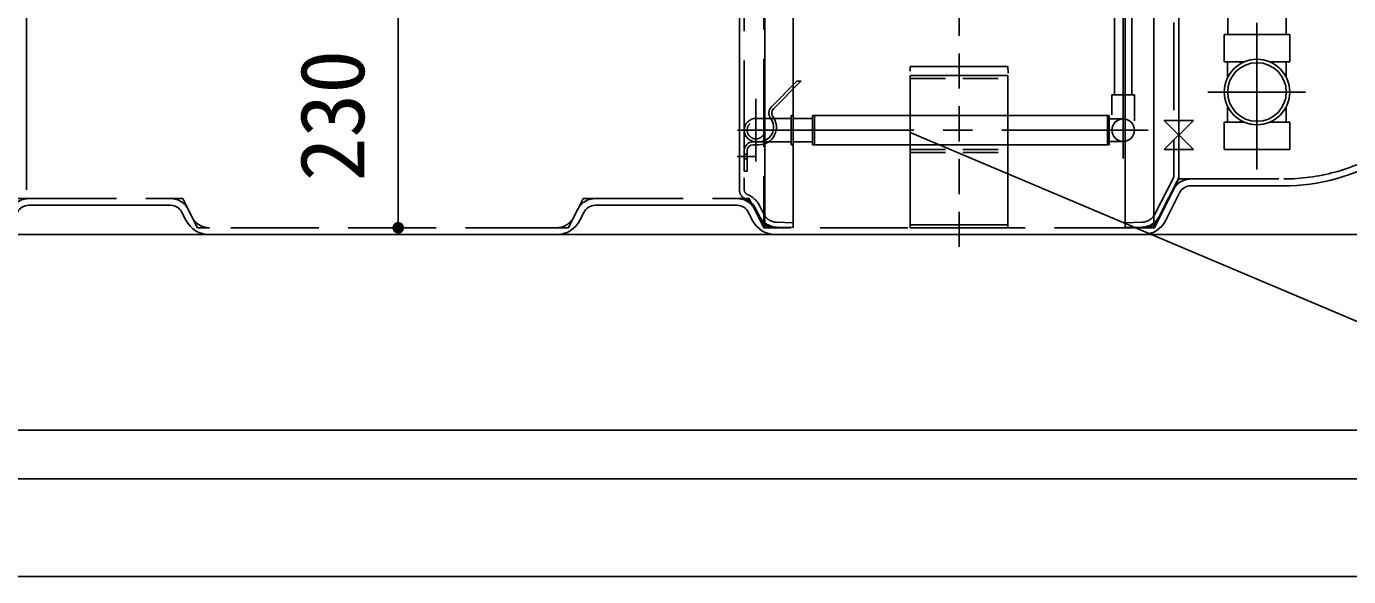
# Model space of a CAD drawing. Units: millimetres, scale not verified. Extents: x -11715 to 8910, y -9164 to 6308.
# Drawn here: x -5074 to -3720, y -4254 to -3690 of the extents above; entities that cross this region are included whole.
import ezdxf
from ezdxf.enums import TextEntityAlignment as Align

# ---------------------------------------------------------------- set-up
doc = ezdxf.new("R2010")
doc.units = ezdxf.units.MM
doc.header["$LTSCALE"] = 30
for name, pattern in [('CHAIN1', [8, 5, -1, 1, -1]), ('CHAIN2', [12, 9, -1, 1, -1]), ('DASHED1', [1.8, 1.2, -0.6]), ('DASHED3', [4, 3, -1]), ('DOUBLE_CHAIN1', [8.8, 5, -1, 0.6, -0.6, 0.6, -1]), ('DOUBLE_CHAIN2', [12.8, 9, -1, 0.6, -0.6, 0.6, -1])]:
    doc.linetypes.add(name, pattern=pattern)
for name, color, linetype, lineweight in [('0-1_機器', 2, 'Continuous', 25), ('0-2_空気管', 3, 'Continuous', 25), ('0-3_補助線', 3, 'Continuous', 25), ('0-4_寸法', 92, 'Continuous', 25), ('0-6_躯体', 3, 'Continuous', 25), ('0-B_07', 3, 'Continuous', 25), ('0-C_9-6_SUNPO', 4, 'Continuous', 25), ('0-D_文字', 7, 'Continuous', 25)]:
    doc.layers.add(name, color=color, linetype=linetype, lineweight=lineweight)
doc.styles.add('ＭＳ ゴシック', font='')
doc.styles.get('ＭＳ ゴシック').set_extended_font_data('MS Gothic')

msp = doc.modelspace()

# ---------------------------------------------------------------- linework, layer by layer
at = {"layer": '0-1_機器', "color": 3}
for p, q in [((-4285.17, -3746.53), (-4311.36, -3772.72)), ((-4291.17, -3811.53), (-4291.17, -3781.53)), ((-4269.17, -3784.53), (-4289.17, -3784.53)), ((-4267.17, -3781.53), (-4269.17, -3781.53)), ((-4269.17, -3781.53), (-4269.17, -3811.53)), ((-4267.17, -3811.53), (-4267.17, -3781.53)), ((-4339.17, -3817.53), (-4339.17, -3838.53)), ((-4336.17, -3817.53), (-4336.17, -3838.53)), ((-4324.17, -3808.53), (-4330.17, -3808.53)), ((-4324.17, -3811.53), (-4330.17, -3811.53)), ((-4291.17, -3811.53), (-4289.17, -3811.53)), ((-4269.17, -3808.53), (-4289.17, -3808.53)), ((-4267.17, -3811.53), (-4269.17, -3811.53)), ((-4336.17, -3838.53), (-4339.17, -3838.53))]:
    msp.add_line(p, q, dxfattribs=at)
at = {"layer": '0-1_機器', "color": 3, "linetype": 'CHAIN2'}
for p, q in [((-4298.57, -3796.53), (-4259.77, -3796.53)), ((-4346.27, -3823.53), (-4327.47, -3823.53))]:
    msp.add_line(p, q, dxfattribs=at)
at = {"layer": '0-1_機器', "color": 3, "linetype": 'DASHED1'}
for p, q in [((-4339.17, -3821.03), (-4336.17, -3821.03)), ((-4339.17, -3826.03), (-4336.17, -3826.03))]:
    msp.add_line(p, q, dxfattribs=at)
at = {"layer": '0-1_機器'}
for p, q in [((-6054.17, -3903.53), (-3254.17, -3903.53)), ((-6104.17, -4103.53), (-3204.17, -4103.53)), ((-6104.17, -4153.53), (-3204.17, -4153.53))]:
    msp.add_line(p, q, dxfattribs=at)
at = {"layer": '0-1_機器', "color": 3}
for points in [[(-4285.17, -3746.53), (-4281.17, -3746.53), (-4309.35, -3774.71)], [(-4291.17, -3781.53), (-4289.17, -3781.53), (-4289.17, -3811.53)]]:
    msp.add_lwpolyline(points, dxfattribs=at)
at = {"layer": '0-1_機器'}
msp.add_lwpolyline([(-6104.17, -4103.53), (-6104.17, -4253.53), (-3204.17, -4253.53)], dxfattribs=at)
at = {"layer": '0-1_機器', "color": 3}
for centre, radius, start, end in [((-4305, -3779.09), 9, 135, 216.993), ((-4305.1, -3778.95), 6, 135, 217.406), ((-4324.17, -3793.53), 18, 270, 37.406), ((-4324.17, -3793.53), 15, 270, 36.993), ((-4330.17, -3817.53), 9, 90, 180), ((-4330.17, -3817.53), 6, 90, 180)]:
    msp.add_arc(centre, radius, start, end, dxfattribs=at)
at = {"layer": '0-2_空気管', "linetype": 'DASHED3'}
for p, q in [((-3899.17, -2126.27), (-3899.17, -3843.12)), ((-4339.17, -2165.27), (-4339.17, -3857.7)), ((-4319.17, -3003.53), (-4319.17, -3892.25)), ((-3894.17, -3003.53), (-3894.17, -3846.53)), ((-3899.72, -3845.4), (-3918.83, -3882.69)), ((-3913.64, -3885.47), (-3899.7, -3857.59)), ((-3881.81, -3846.53), (-3786.73, -3846.53)), ((-5071.81, -3866.53), (-4923.77, -3866.53)), ((-4491.81, -3866.53), (-4343.29, -3866.53)), ((-4908.64, -3877.59), (-4904.7, -3885.47)), ((-4513.64, -3885.47), (-4509.7, -3877.59)), ((-4328.64, -3877.59), (-4324.7, -3885.47)), ((-4319.09, -3882.56), (-4323.24, -3874.25)), ((-4534.76, -3896.53), (-4886.81, -3896.53)), ((-3931.53, -3896.53), (-4306.81, -3896.53)), ((-4289.17, -3891.29), (-4306.07, -3890.85)), ((-3931.78, -3890.84), (-3949.17, -3891.3))]:
    msp.add_line(p, q, dxfattribs=at)
at = {"layer": '0-2_空気管'}
for p, q in [((-3894.17, -2126.27), (-3894.17, -3845.53)), ((-5074.17, -2165.27), (-5074.17, -3857.7)), ((-4344.17, -2165.27), (-4344.17, -3857.7)), ((-4289.17, -2154.09), (-4289.17, -3896.29)), ((-4318.2, -3891.45), (-4318.2, -2446.53)), ((-3919.79, -3895.53), (-3919.79, -2442.18)), ((-3909.17, -3816.53), (-3879.17, -3786.53)), ((-3879.17, -3816.53), (-3909.17, -3816.53)), ((-3914.38, -3884.97), (-3894.17, -3845.53)), ((-3786.73, -3853.53), (-3881.81, -3853.53)), ((-3893.44, -3860.71), (-3907.38, -3888.61)), ((-4926.53, -3873.53), (-5071.81, -3873.53)), ((-4910.96, -3888.61), (-4914.9, -3880.72)), ((-4507.38, -3888.61), (-4503.44, -3880.72)), ((-4491.81, -3873.53), (-4346.53, -3873.53)), ((-4330.96, -3888.61), (-4334.91, -3880.72)), ((-4327.72, -3876.49), (-4323.56, -3884.8)), ((-4306.2, -3895.84), (-4289.01, -3896.29)), ((-3931.65, -3895.84), (-3949.17, -3896.3)), ((-4534.76, -3903.53), (-4886.81, -3903.53)), ((-3931.53, -3903.53), (-4306.81, -3903.53))]:
    msp.add_line(p, q, dxfattribs=at)
at = {"layer": '0-2_空気管', "linetype": 'DOUBLE_CHAIN2'}
for p, q in [((-5084.17, -3866.53), (-5071.81, -3866.53)), ((-4923.77, -3866.53), (-4914.17, -3866.53)), ((-4914.17, -3866.53), (-4908.64, -3877.59)), ((-4509.7, -3877.59), (-4504.17, -3866.53)), ((-4504.17, -3866.53), (-4491.81, -3866.53)), ((-4343.29, -3866.53), (-4334.17, -3866.53)), ((-4334.17, -3866.53), (-4328.64, -3877.59)), ((-3919.79, -3895.53), (-3914.38, -3884.97)), ((-4904.7, -3885.47), (-4899.17, -3896.53)), ((-4886.81, -3896.53), (-4899.17, -3896.53)), ((-4519.17, -3896.53), (-4534.76, -3896.53)), ((-4519.17, -3896.53), (-4513.64, -3885.47)), ((-4324.7, -3885.47), (-4319.17, -3896.53)), ((-4309.6, -3896.53), (-4319.17, -3896.53)), ((-4306.2, -3895.84), (-4318.2, -3895.53)), ((-3919.79, -3895.53), (-3931.65, -3895.84)), ((-3919.17, -3896.53), (-3931.53, -3896.53)), ((-3919.17, -3896.53), (-3913.64, -3885.47))]:
    msp.add_line(p, q, dxfattribs=at)
at = {"layer": '0-2_空気管'}
for points in [[(-3949.17, -3896.3), (-3949.17, -2115.09), (-3903.91, -2116.27)], [(-3879.17, -3786.53), (-3909.17, -3786.53), (-3879.17, -3816.53)]]:
    msp.add_lwpolyline(points, dxfattribs=at)
at = {"layer": '0-2_空気管', "linetype": 'DOUBLE_CHAIN2'}
for points in [[(-3899.7, -3857.59), (-3894.17, -3846.53), (-3881.81, -3846.53)], [(-4323.56, -3884.8), (-4318.2, -3895.53), (-4318.2, -3891.45)]]:
    msp.add_lwpolyline(points, dxfattribs=at)
at = {"layer": '0-2_空気管'}
for centre, radius, start, end in [((-3787.31, -3647.53), 206, 270, 330.331), ((-3904.17, -3843.12), 10, 332.871, 0), ((-4334.17, -3857.7), 10, 180, 247.595), ((-3881.81, -3866.53), 13, 90, 153.435), ((-4345.61, -3885.43), 20, 26.565, 67.595), ((-5071.81, -3886.53), 13, 90, 153.435), ((-4926.53, -3886.53), 13, 26.565, 90), ((-4491.81, -3886.53), 13, 90, 153.435), ((-4346.53, -3886.53), 13, 26.565, 90), ((-4305.67, -3875.85), 20, 206.565, 268.5), ((-3932.18, -3875.85), 20, 271.5, 332.871), ((-4886.81, -3876.53), 27, 206.565, 270), ((-4531.53, -3876.53), 27, 270, 333.435), ((-4306.81, -3876.53), 27, 206.565, 270), ((-3931.53, -3876.53), 27, 270, 333.435)]:
    msp.add_arc(centre, radius, start, end, dxfattribs=at)
at = {"layer": '0-2_空気管', "linetype": 'DASHED3'}
for centre, radius, start, end in [((-3786.73, -3646.53), 200, 270, 330), ((-3904.17, -3843.12), 5, 332.871, 0), ((-4334.17, -3857.7), 5, 180, 247.595), ((-3881.81, -3866.53), 20, 90, 153.435), ((-5071.81, -3886.53), 20, 90, 153.435), ((-4926.53, -3886.53), 20, 26.565, 90), ((-4491.81, -3886.53), 20, 90, 153.435), ((-4346.53, -3886.53), 20, 26.565, 90), ((-4345.61, -3885.43), 25, 26.565, 67.595), ((-4305.67, -3875.85), 15, 206.565, 268.5), ((-3932.18, -3875.85), 15, 271.5, 332.871), ((-4886.81, -3876.53), 20, 206.565, 270), ((-4531.53, -3876.53), 20, 270, 333.435), ((-4306.81, -3876.53), 20, 206.565, 270), ((-3931.53, -3876.53), 20, 270, 333.435)]:
    msp.add_arc(centre, radius, start, end, dxfattribs=at)
at = {"layer": '0-3_補助線', "linetype": 'DOUBLE_CHAIN1'}
for p, q in [((-4169.19, -3731.53), (-4169.19, -3736.17)), ((-4169.19, -3731.53), (-4069.19, -3731.53)), ((-4069.19, -3731.53), (-4068.79, -3738.15))]:
    msp.add_line(p, q, dxfattribs=at)
at = {"layer": '0-3_補助線'}
for p, q in [((-4169.19, -3740.64), (-4069.19, -3740.64)), ((-4169.19, -3740.64), (-4169.19, -3896.53)), ((-4069.19, -3740.64), (-4069.19, -3896.53)), ((-4169.19, -3893.53), (-4069.19, -3893.53)), ((-4169.19, -3896.53), (-4069.19, -3896.53))]:
    msp.add_line(p, q, dxfattribs=at)
at = {"layer": '0-3_補助線', "linetype": 'DASHED1'}
for p, q in [((-4169.19, -3743.64), (-4069.19, -3743.64)), ((-4169.19, -3816.53), (-4069.19, -3816.53)), ((-4169.19, -3819.53), (-4069.19, -3819.53))]:
    msp.add_line(p, q, dxfattribs=at)
at = {"layer": '0-4_寸法', "color": 3}
msp.add_line((-4713.48, -3896.53), (-4682.18, -3896.53), dxfattribs=at)
at = {"layer": '0-4_寸法'}
for points in [[(-4699.47, -3896.15), (-4693.48, -3896.53), (-4699.48, -3896.53)], [(-4699.48, -3896.53), (-4694.6, -3902.42), (-4699.43, -3897.28)], [(-4699.48, -3896.53), (-4693.86, -3902.52), (-4694.6, -3902.42)], [(-4693.48, -3896.53), (-4693.86, -3902.52), (-4699.48, -3896.53)], [(-4699.37, -3895.4), (-4693.48, -3896.53), (-4699.47, -3896.15)], [(-4699.43, -3897.28), (-4695.33, -3902.24), (-4699.29, -3898.02)], [(-4699.43, -3897.28), (-4694.6, -3902.42), (-4695.33, -3902.24)], [(-4699.19, -3894.67), (-4693.48, -3896.53), (-4699.37, -3895.4)], [(-4699.29, -3898.02), (-4696.03, -3901.96), (-4699.06, -3898.74)], [(-4699.29, -3898.02), (-4695.33, -3902.24), (-4696.03, -3901.96)], [(-4698.91, -3893.97), (-4693.48, -3896.53), (-4699.19, -3894.67)], [(-4699.06, -3898.74), (-4696.7, -3901.59), (-4698.74, -3899.42)], [(-4699.06, -3898.74), (-4696.03, -3901.96), (-4696.7, -3901.59)], [(-4698.55, -3893.31), (-4693.48, -3896.53), (-4698.91, -3893.97)], [(-4698.1, -3892.7), (-4693.48, -3896.53), (-4698.55, -3893.31)], [(-4697.59, -3892.15), (-4693.48, -3896.53), (-4698.1, -3892.7)], [(-4697.01, -3891.67), (-4693.48, -3896.53), (-4697.59, -3892.15)], [(-4697.01, -3891.67), (-4693.48, -3890.53), (-4693.48, -3896.53)], [(-4696.37, -3891.27), (-4693.48, -3890.53), (-4697.01, -3891.67)], [(-4695.69, -3890.95), (-4693.48, -3890.53), (-4696.37, -3891.27)], [(-4694.97, -3890.72), (-4693.48, -3890.53), (-4695.69, -3890.95)], [(-4694.23, -3890.58), (-4693.48, -3890.53), (-4694.97, -3890.72)], [(-4693.48, -3896.53), (-4693.48, -3902.53), (-4693.86, -3902.52)], [(-4693.48, -3890.53), (-4687.48, -3896.53), (-4693.48, -3896.53)], [(-4693.1, -3890.54), (-4687.48, -3896.53), (-4693.48, -3890.53)], [(-4693.48, -3896.53), (-4692.73, -3902.48), (-4693.48, -3902.53)], [(-4693.48, -3896.53), (-4691.99, -3902.34), (-4692.73, -3902.48)], [(-4693.48, -3896.53), (-4691.27, -3902.11), (-4691.99, -3902.34)], [(-4693.48, -3896.53), (-4690.59, -3901.79), (-4691.27, -3902.11)], [(-4693.48, -3896.53), (-4689.95, -3901.38), (-4690.59, -3901.79)], [(-4693.48, -3896.53), (-4689.37, -3900.9), (-4689.95, -3901.38)], [(-4687.48, -3896.53), (-4689.37, -3900.9), (-4693.48, -3896.53)], [(-4692.36, -3890.63), (-4687.48, -3896.53), (-4693.1, -3890.54)], [(-4692.36, -3890.63), (-4687.53, -3895.78), (-4687.48, -3896.53)], [(-4691.63, -3890.82), (-4687.53, -3895.78), (-4692.36, -3890.63)], [(-4691.63, -3890.82), (-4687.67, -3895.04), (-4687.53, -3895.78)], [(-4690.93, -3891.1), (-4687.67, -3895.04), (-4691.63, -3890.82)], [(-4690.93, -3891.1), (-4687.9, -3894.32), (-4687.67, -3895.04)], [(-4690.27, -3891.46), (-4687.9, -3894.32), (-4690.93, -3891.1)], [(-4690.27, -3891.46), (-4688.22, -3893.64), (-4687.9, -3894.32)], [(-4689.66, -3891.91), (-4688.22, -3893.64), (-4690.27, -3891.46)], [(-4689.66, -3891.91), (-4688.63, -3893), (-4688.22, -3893.64)], [(-4689.11, -3892.42), (-4688.63, -3893), (-4689.66, -3891.91)], [(-4687.48, -3896.53), (-4688.86, -3900.35), (-4689.37, -3900.9)], [(-4687.48, -3896.53), (-4688.41, -3899.74), (-4688.86, -3900.35)], [(-4687.48, -3896.53), (-4688.05, -3899.08), (-4688.41, -3899.74)], [(-4687.48, -3896.53), (-4687.77, -3898.38), (-4688.05, -3899.08)], [(-4687.48, -3896.53), (-4687.59, -3897.65), (-4687.77, -3898.38)], [(-4687.48, -3896.53), (-4687.49, -3896.91), (-4687.59, -3897.65)], [(-4698.74, -3899.42), (-4697.3, -3901.15), (-4698.33, -3900.06)], [(-4698.74, -3899.42), (-4696.7, -3901.59), (-4697.3, -3901.15)], [(-4698.33, -3900.06), (-4697.3, -3901.15), (-4697.85, -3900.64)]]:
    msp.add_solid(points, dxfattribs=at)
at = {"layer": '0-6_躯体', "linetype": 'CHAIN1'}
for p, q in [((-3951.17, -3825.51), (-3951.17, -2127.03)), ((-3814.17, -3836.72), (-3814.17, -2194.85)), ((-3864.53, -3757.53), (-3764.36, -3757.53)), ((-3925.56, -3796.53), (-4291.17, -3796.53))]:
    msp.add_line(p, q, dxfattribs=at)
at = {"layer": '0-6_躯体'}
for p, q in [((-3844.17, -3698.53), (-3844.17, -2416.53)), ((-3784.17, -3698.53), (-3784.17, -2416.53)), ((-3960.17, -3760.53), (-3960.17, -2476.53)), ((-3942.17, -3760.53), (-3942.17, -2476.53)), ((-3847.67, -3698.53), (-3844.34, -3698.53)), ((-3847.67, -3726.62), (-3847.67, -3698.53)), ((-3844.17, -3698.53), (-3780.67, -3698.53)), ((-3847.67, -3726.62), (-3827.11, -3726.62)), ((-3844.34, -3726.62), (-3844.34, -3742.97)), ((-3784.17, -3726.62), (-3784.17, -3742.62)), ((-3939.67, -3760.53), (-3962.67, -3760.53)), ((-3962.67, -3780.99), (-3962.67, -3760.53)), ((-3939.67, -3787.12), (-3939.67, -3760.53)), ((-3844.34, -3788.43), (-3844.34, -3772.09)), ((-3784.17, -3788.43), (-3784.17, -3772.44)), ((-4291.17, -3784.53), (-4327.17, -3784.53)), ((-3965.67, -3781.53), (-4267.17, -3781.53)), ((-3967.17, -3781.53), (-3967.17, -3811.53)), ((-3965.67, -3781.53), (-3965.67, -3811.53)), ((-3951.17, -3785.03), (-3965.67, -3785.03)), ((-3847.67, -3788.43), (-3847.67, -3816.53)), ((-3847.67, -3788.43), (-3827.11, -3788.43)), ((-4327.17, -3808.53), (-4291.17, -3808.53)), ((-3965.67, -3811.53), (-4268.67, -3811.53)), ((-3951.17, -3808.03), (-3965.67, -3808.03)), ((-3847.67, -3816.53), (-3844.34, -3816.53)), ((-3844.17, -3816.53), (-3780.67, -3816.53))]:
    msp.add_line(p, q, dxfattribs=at)
at = {"layer": '0-6_躯体', "linetype": 'CHAIN2'}
for p, q in [((-4327.17, -3828.53), (-4327.17, -3764.53)), ((-4346.15, -3796.53), (-4291.17, -3796.53))]:
    msp.add_line(p, q, dxfattribs=at)
at = {"layer": '0-6_躯体'}
for points in [[(-3801.24, -3726.62), (-3780.67, -3726.62), (-3780.67, -3698.53)], [(-3801.24, -3788.43), (-3780.67, -3788.43), (-3780.67, -3816.53)]]:
    msp.add_lwpolyline(points, dxfattribs=at)
for centre, radius in [((-3814.17, -3757.53), 33.5), ((-3814.17, -3757.53), 30), ((-3951.17, -3796.53), 11.5)]:
    msp.add_circle(centre, radius, dxfattribs=at)
at = {"layer": '0-6_躯体', "linetype": 'DASHED1'}
msp.add_circle((-4327.17, -3796.53), 9, dxfattribs=at)
at = {"layer": '0-6_躯体'}
msp.add_arc((-4327.17, -3796.53), 12, 90, 270, dxfattribs=at)
at = {"layer": '0-B_07', "linetype": 'DASHED1'}
msp.add_line((-4119.17, -1666.08), (-4119.17, -3933.55), dxfattribs=at)
at = {"layer": '0-C_9-6_SUNPO'}
msp.add_line((-4693.48, -3896.53), (-4693.48, -3666.53), dxfattribs=at)
at = {"layer": '0-D_文字', "color": 3}
msp.add_line((-4169.42, -3798.85), (-3112.32, -4245.9), dxfattribs=at)

# ---------------------------------------------------------------- texts
at = {"layer": '0-4_寸法', "color": 4, "style": 'ＭＳ ゴシック'}
msp.add_text('230', height=65.98, rotation=90, dxfattribs=at).set_placement((-4708.48, -3849.03), align=Align.BOTTOM_LEFT)

doc.saveas('drawing.dxf')
